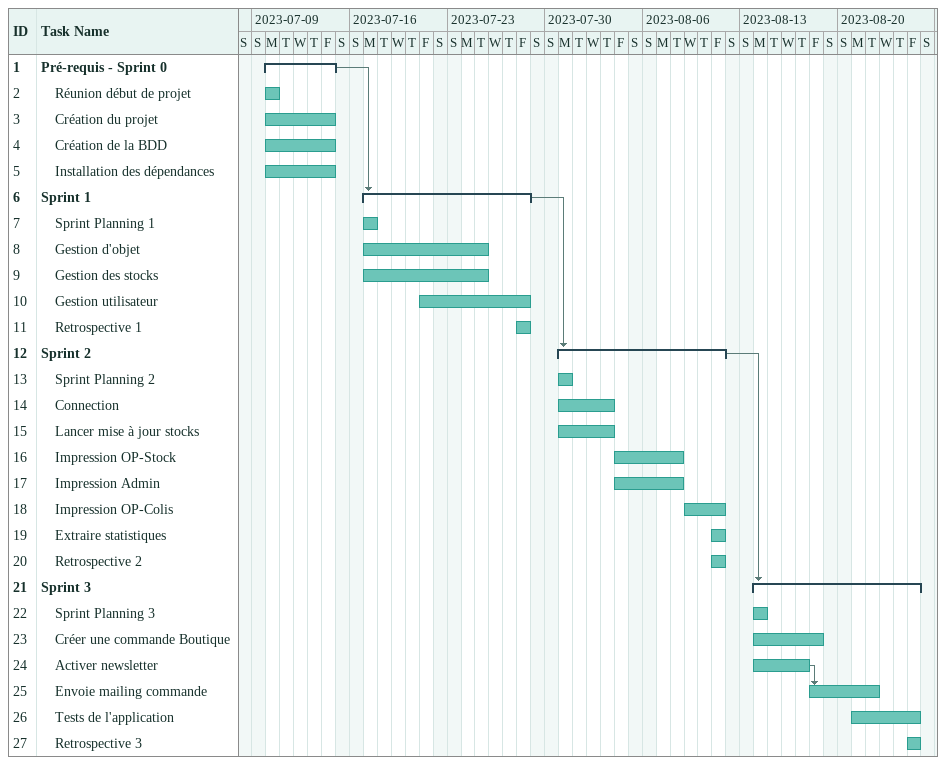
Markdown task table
| ID | Level | Task | Start | Finish | Predecessors |
|---|---|---|---|---|---|
| 1 | 1 | **Pré-requis - Sprint 0** | 2023-07-10 | 2023-07-14 |  |
| 2 | 2 | Réunion début de projet | 2023-07-10 | 2023-07-10 |  |
| 3 | 2 | Création du projet | 2023-07-10 | 2023-07-14 |  |
| 4 | 2 | Création de la BDD | 2023-07-10 | 2023-07-14 |  |
| 5 | 2 | Installation des dépendances | 2023-07-10 | 2023-07-14 |  |
| 6 | 1 | **Sprint 1** | 2023-07-17 | 2023-07-28 | 1 |
| 7 | 2 | Sprint Planning 1 | 2023-07-17 | 2023-07-17 |  |
| 8 | 2 | Gestion d'objet | 2023-07-17 | 2023-07-25 |  |
| 9 | 2 | Gestion des stocks | 2023-07-17 | 2023-07-25 |  |
| 10 | 2 | Gestion utilisateur | 2023-07-21 | 2023-07-28 |  |
| 11 | 2 | Retrospective 1 | 2023-07-28 | 2023-07-28 |  |
| 12 | 1 | **Sprint 2** | 2023-07-31 | 2023-08-11 | 6 |
| 13 | 2 | Sprint Planning 2 | 2023-07-31 | 2023-07-31 |  |
| 14 | 2 | Connection | 2023-07-31 | 2023-08-03 |  |
| 15 | 2 | Lancer mise à jour stocks | 2023-07-31 | 2023-08-03 |  |
| 16 | 2 | Impression OP-Stock | 2023-08-04 | 2023-08-08 |  |
| 17 | 2 | Impression Admin | 2023-08-04 | 2023-08-08 |  |
| 18 | 2 | Impression OP-Colis | 2023-08-09 | 2023-08-11 |  |
| 19 | 2 | Extraire statistiques | 2023-08-11 | 2023-08-11 |  |
| 20 | 2 | Retrospective 2 | 2023-08-11 | 2023-08-11 |  |
| 21 | 1 | **Sprint 3** | 2023-08-14 | 2023-08-25 | 12 |
| 22 | 2 | Sprint Planning 3 | 2023-08-14 | 2023-08-14 |  |
| 23 | 2 | Créer une commande Boutique | 2023-08-14 | 2023-08-18 |  |
| 24 | 2 | Activer newsletter | 2023-08-14 | 2023-08-17 |  |
| 25 | 2 | Envoie mailing commande | 2023-08-18 | 2023-08-22 | 24 |
| 26 | 2 | Tests de l'application | 2023-08-21 | 2023-08-25 |  |
| 27 | 2 | Retrospective 3 | 2023-08-25 | 2023-08-25 |  |
